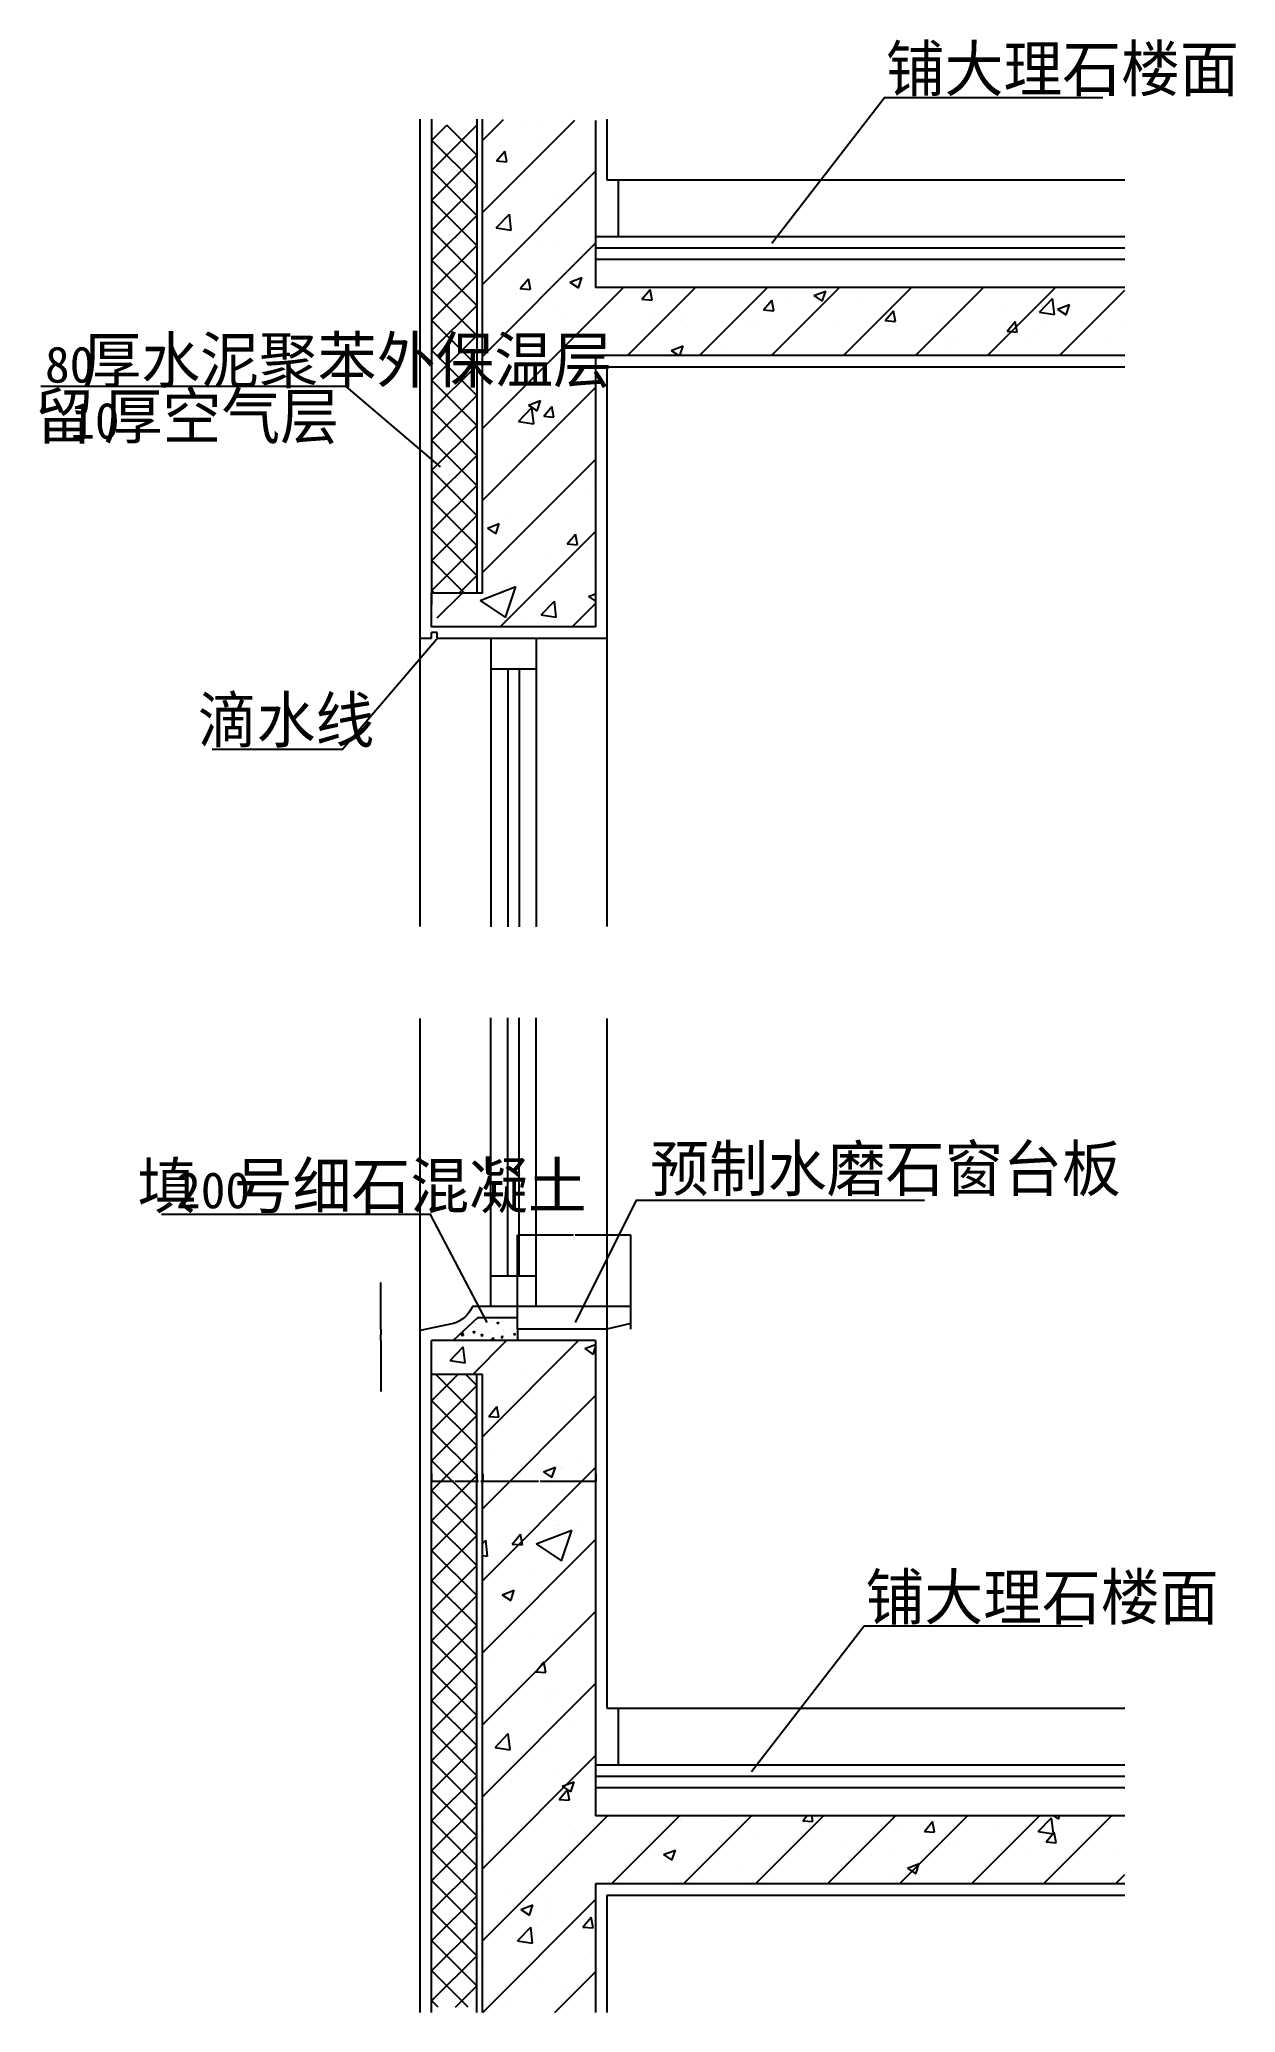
# Model space of a CAD drawing. Header units: metres. Extents: x 12485 to 14599, y -946 to 2542.
import ezdxf

# ---------------------------------------------------------------- set-up
doc = ezdxf.new("R2010")
doc.units = ezdxf.units.M
for name, color, linetype in [('ZZ-1', 255, 'Continuous'), ('ZZ-2', 2, 'Continuous'), ('ZZ-3', 3, 'Continuous'), ('ZZ-5', 6, 'Continuous'), ('ZZ-6', 7, 'Continuous'), ('ZZ-7', 7, 'Continuous')]:
    doc.layers.add(name, color=color, linetype=linetype)
doc.dimstyles.get("Standard").update_dxf_attribs({"dimtxt": 2.5, "dimasz": 2.5, "dimexe": 1.25, "dimexo": 0.625, "dimtad": 1, "dimcen": 2.5, "dimazin": 3, "dimtfac": 1, "dimtmove": 0, "dimatfit": 3})

# ---------------------------------------------------------------- blocks, each defined once
blk = doc.blocks.new('X1')
for p, q in [((13268.02, 4867.6), (13305.1, 4904.68)), ((13268.02, 4740.32), (13431.15, 4903.45)), ((13268.02, 4613.04), (13468.02, 4813.04)), ((13268.02, 4485.76), (13468.02, 4685.76)), ((13268.02, 4358.48), (13517.23, 4607.68)), ((13361.16, 4621.78), (13361.16, 4621.78)), ((13524.51, 4487.68), (13644.51, 4607.68)), ((13651.79, 4487.68), (13771.79, 4607.68)), ((13779.07, 4487.68), (13899.07, 4607.68)), ((13906.34, 4487.68), (14026.34, 4607.68)), ((14033.62, 4487.68), (14153.62, 4607.68)), ((14160.9, 4487.68), (14280.9, 4607.68)), ((13939.87, 4581.09), (13939.87, 4581.09)), ((14288.18, 4487.68), (14403.59, 4603.09)), ((13276.71, 4559.58), (13276.71, 4559.58)), ((13757.15, 4539.28), (13757.15, 4539.28)), ((13477.77, 4517.72), (13477.77, 4517.72)), ((14101.69, 4514.27), (14101.69, 4514.27)), ((14237.6, 4518.98), (14237.6, 4518.98)), ((13268.02, 4231.2), (13468.02, 4431.2)), ((13268.02, 4103.92), (13468.02, 4303.92)), ((13466.83, 4218.12), (13466.83, 4218.12)), ((13299.07, 4007.68), (13468.02, 4176.64)), ((13188.02, 4023.92), (13231.79, 4067.68)), ((13263.64, 4054.73), (13326.65, 4078.92)), ((13263.64, 4054.73), (13308.4, 4024.54)), ((13308.41, 4024.53), (13326.65, 4078.91)), ((13426.34, 4007.68), (13468.02, 4049.36)), ((13343.8, 4023.35), (13343.8, 4023.35)), ((13395.67, 4019.12), (13395.67, 4019.12))]:
    blk.add_line(p, q)
blk = doc.blocks.new('X3')
for p, q in [((13339.05, 4896.62), (13339.05, 4896.62)), ((13369.74, 4890.23), (13369.74, 4890.23)), ((13277.82, 4875.74), (13277.82, 4875.74)), ((13293.04, 4831.44), (13307.51, 4848.67)), ((13310.98, 4829.86), (13307.51, 4848.66)), ((13369.74, 4871.33), (13369.74, 4871.33)), ((13293.04, 4831.44), (13310.98, 4829.87)), ((13335.4, 4796.75), (13335.4, 4796.75)), ((13290.82, 4771.9), (13290.82, 4771.9)), ((13392.39, 4770.75), (13392.39, 4770.75)), ((13292.11, 4712.97), (13315.47, 4737.33)), ((13292.11, 4712.97), (13318.79, 4708.84)), ((13311.32, 4718.03), (13311.32, 4718.03)), ((13318.79, 4708.83), (13315.48, 4737.32)), ((13331.75, 4696.88), (13331.75, 4696.88)), ((13374.57, 4677.74), (13374.57, 4677.74)), ((13401.36, 4678.52), (13401.36, 4678.52)), ((13334.67, 4605.78), (13349.13, 4623.02)), ((13334.67, 4605.78), (13352.6, 4604.21)), ((13352.6, 4604.2), (13349.14, 4623.01)), ((13422.62, 4617.37), (13443.62, 4625.43)), ((13422.62, 4617.37), (13437.54, 4607.3)), ((13437.54, 4607.29), (13443.63, 4625.42)), ((13549.85, 4586.96), (13564.31, 4604.19)), ((13567.78, 4585.38), (13564.31, 4604.18)), ((13328.1, 4597.01), (13328.1, 4597.01)), ((13380.01, 4591.75), (13380.01, 4591.75)), ((13397.54, 4570.09), (13397.54, 4570.09)), ((13511.16, 4585.05), (13511.16, 4585.05)), ((13549.85, 4586.96), (13567.78, 4585.39)), ((13765.03, 4568.13), (13779.49, 4585.37)), ((13782.96, 4566.55), (13779.49, 4585.35)), ((13801.8, 4585.94), (13801.8, 4585.94)), ((13853.76, 4593.34), (13874.76, 4601.41)), ((13853.76, 4593.34), (13868.68, 4583.28)), ((13868.68, 4583.27), (13874.77, 4601.4)), ((13939.87, 4581.09), (13939.87, 4581.09)), ((14091.4, 4600.3), (14091.4, 4600.3)), ((14252.62, 4564.01), (14275.99, 4588.36)), ((14279.31, 4559.86), (14275.99, 4588.35)), ((14284.9, 4569.32), (14305.9, 4577.38)), ((14284.9, 4569.32), (14299.82, 4559.25)), ((14299.82, 4559.24), (14305.91, 4577.37)), ((14378.08, 4591.24), (14378.08, 4591.24)), ((13322.44, 4560.2), (13322.44, 4560.2)), ((13411.78, 4558.77), (13411.78, 4558.77)), ((13571.93, 4552.01), (13571.93, 4552.01)), ((13626.85, 4555.91), (13626.85, 4555.91)), ((13630.02, 4537.47), (13630.02, 4537.47)), ((13732.07, 4545.24), (13732.07, 4545.24)), ((13765.03, 4568.13), (13782.96, 4566.56)), ((13785.84, 4559.97), (13785.84, 4559.97)), ((13892.22, 4538.47), (13892.22, 4538.47)), ((13980.2, 4549.3), (13994.67, 4566.54)), ((13980.2, 4549.3), (13998.13, 4547.74)), ((13998.14, 4547.72), (13994.67, 4566.53)), ((13999.89, 4541.46), (13999.89, 4541.46)), ((14074.99, 4551.34), (14074.99, 4551.34)), ((14188.61, 4566.3), (14188.61, 4566.3)), ((14195.38, 4530.48), (14209.84, 4547.71)), ((14213.32, 4528.9), (14209.85, 4547.7)), ((14252.62, 4564.01), (14279.31, 4559.87)), ((14266.29, 4541.02), (14266.29, 4541.02)), ((14397.6, 4544.04), (14397.6, 4544.04)), ((13451.89, 4525.88), (13451.89, 4525.88)), ((13478.49, 4518.27), (13478.49, 4518.27)), ((13601.69, 4496.58), (13622.7, 4504.65)), ((13617.01, 4487.68), (13622.7, 4504.64)), ((13696.81, 4501.55), (13696.81, 4501.55)), ((13810.43, 4516.51), (13810.43, 4516.51)), ((14052.37, 4531.71), (14052.37, 4531.71)), ((14087.75, 4500.43), (14087.75, 4500.43)), ((14091.33, 4510.99), (14091.33, 4510.99)), ((14195.38, 4530.48), (14213.31, 4528.91)), ((14212.51, 4524.94), (14212.51, 4524.94)), ((14243.57, 4522.92), (14243.57, 4522.92)), ((14372.66, 4518.17), (14372.66, 4518.17)), ((13276.94, 4495.85), (13276.94, 4495.85)), ((13324.46, 4497.14), (13324.46, 4497.14)), ((13432.24, 4466.72), (13432.24, 4466.72)), ((13601.69, 4496.58), (13614.89, 4487.68)), ((13621.71, 4491.67), (13621.71, 4491.67)), ((13318.62, 4451.76), (13318.62, 4451.76)), ((13320.81, 4397.28), (13320.81, 4397.28)), ((13331.88, 4371.08), (13355.25, 4395.44)), ((13349.62, 4399.82), (13370.63, 4407.89)), ((13349.62, 4399.82), (13364.55, 4389.76)), ((13353.36, 4405.47), (13353.36, 4405.47)), ((13358.57, 4366.94), (13355.25, 4395.43)), ((13364.55, 4389.75), (13370.63, 4407.88)), ((13376.29, 4380.12), (13390.76, 4397.36)), ((13394.23, 4378.54), (13390.76, 4397.35)), ((13331.88, 4371.08), (13358.56, 4366.95)), ((13376.29, 4380.12), (13394.23, 4378.55)), ((13391.51, 4390.86), (13391.51, 4390.86)), ((13416.61, 4365.18), (13416.61, 4365.18)), ((13353.32, 4348.4), (13353.32, 4348.4)), ((13317.16, 4297.41), (13317.16, 4297.41)), ((13463.86, 4255.02), (13463.86, 4255.02)), ((13274.4, 4230.08), (13274.4, 4230.08)), ((13293.67, 4252.98), (13293.67, 4252.98)), ((13453.82, 4246.22), (13453.82, 4246.22)), ((13276.63, 4182.28), (13297.64, 4190.34)), ((13291.56, 4172.2), (13297.64, 4190.33)), ((13313.51, 4197.54), (13313.51, 4197.54)), ((13379.12, 4211.86), (13379.12, 4211.86)), ((13467.54, 4218.66), (13467.54, 4218.66)), ((13276.63, 4182.28), (13291.55, 4172.21)), ((13417.92, 4154.47), (13432.38, 4171.7)), ((13417.92, 4154.47), (13435.85, 4152.9)), ((13435.85, 4152.89), (13432.39, 4171.69)), ((13276.05, 4115.96), (13276.05, 4115.96)), ((13384.94, 4136.7), (13384.94, 4136.7)), ((13451.01, 4145.99), (13451.01, 4145.99)), ((13460.04, 4146.58), (13460.04, 4146.58)), ((13463.9, 4118.8), (13463.9, 4118.8)), ((13309.86, 4097.67), (13309.86, 4097.67)), ((13395.4, 4092.92), (13395.4, 4092.92)), ((13298.51, 4059.39), (13298.51, 4059.39)), ((13371.65, 4029.19), (13395.02, 4053.55)), ((13398.34, 4025.04), (13395.02, 4053.54)), ((13455.7, 4061.49), (13468.02, 4066.22)), ((13455.7, 4061.49), (13468.02, 4053.18)), ((13458.65, 4052.62), (13458.65, 4052.62)), ((13306.02, 4018.37), (13306.02, 4018.37)), ((13371.65, 4029.19), (13398.34, 4025.05)), ((13381.12, 4028.26), (13381.12, 4028.26)), ((13390.63, 4010.97), (13390.63, 4010.97)), ((13460.25, 4018.93), (13460.25, 4018.93))]:
    blk.add_line(p, q)
blk = doc.blocks.new('X5')
for p, q in [((13188.02, 4814.28), (13268.02, 4894.28)), ((13188.02, 4867.32), (13214.99, 4894.28)), ((13268.02, 4841.25), (13214.99, 4894.28)), ((13268.02, 4788.22), (13188.02, 4868.22)), ((13188.02, 4761.25), (13268.02, 4841.25)), ((13268.02, 4735.18), (13188.02, 4815.18)), ((13188.02, 4708.22), (13268.02, 4788.22)), ((13268.02, 4682.15), (13188.02, 4762.15)), ((13188.02, 4655.18), (13268.02, 4735.18)), ((13268.02, 4629.12), (13188.02, 4709.12)), ((13188.02, 4602.15), (13268.02, 4682.15)), ((13268.02, 4576.09), (13188.02, 4656.09)), ((13188.02, 4549.12), (13268.02, 4629.12)), ((13268.02, 4523.05), (13188.02, 4603.05)), ((13188.02, 4496.09), (13268.02, 4576.09)), ((13268.02, 4470.02), (13188.02, 4550.02)), ((13188.02, 4443.05), (13268.02, 4523.05)), ((13268.02, 4416.99), (13188.02, 4496.99)), ((13188.02, 4390.02), (13268.02, 4470.02)), ((13268.02, 4363.95), (13188.02, 4443.95)), ((13188.02, 4336.99), (13268.02, 4416.99)), ((13268.02, 4310.92), (13188.02, 4390.92)), ((13188.02, 4283.95), (13268.02, 4363.95)), ((13268.02, 4257.89), (13188.02, 4337.89)), ((13188.02, 4230.92), (13268.02, 4310.92)), ((13268.02, 4204.85), (13188.02, 4284.85)), ((13188.02, 4177.89), (13268.02, 4257.89)), ((13268.02, 4151.82), (13188.02, 4231.82)), ((13188.02, 4124.85), (13268.02, 4204.85)), ((13268.02, 4098.79), (13188.02, 4178.79)), ((13188.02, 4071.82), (13268.02, 4151.82)), ((13246.1, 4067.68), (13188.02, 4125.76)), ((13236.92, 4067.68), (13268.02, 4098.79)), ((13193.06, 4067.68), (13188.02, 4072.72)), ((13188.02, 2639.93), (13234.61, 2686.51)), ((13268.02, 2613.86), (13195.38, 2686.51)), ((13268.02, 2666.9), (13248.41, 2686.51)), ((13188.02, 2586.9), (13268.02, 2666.9)), ((13268.02, 2560.83), (13188.02, 2640.83)), ((13188.02, 2533.86), (13268.02, 2613.86)), ((13268.02, 2507.8), (13188.02, 2587.8)), ((13188.02, 2480.83), (13268.02, 2560.83)), ((13268.02, 2454.76), (13188.02, 2534.76)), ((13188.02, 2427.8), (13268.02, 2507.8)), ((13268.02, 2401.73), (13188.02, 2481.73)), ((13188.02, 2374.76), (13268.02, 2454.76)), ((13268.02, 2348.7), (13188.02, 2428.7)), ((13188.02, 2321.73), (13268.02, 2401.73)), ((13268.02, 2295.67), (13188.02, 2375.67)), ((13188.02, 2268.7), (13268.02, 2348.7)), ((13268.02, 2242.63), (13188.02, 2322.63)), ((13188.02, 2215.67), (13268.02, 2295.67)), ((13268.02, 2189.6), (13188.02, 2269.6)), ((13188.02, 2162.63), (13268.02, 2242.63)), ((13268.02, 2136.57), (13188.02, 2216.57)), ((13188.02, 2109.6), (13268.02, 2189.6)), ((13268.02, 2083.53), (13188.02, 2163.53)), ((13188.02, 2056.57), (13268.02, 2136.57)), ((13268.02, 2030.5), (13188.02, 2110.5)), ((13188.02, 2003.53), (13268.02, 2083.53)), ((13268.02, 1977.47), (13188.02, 2057.47)), ((13188.02, 1950.5), (13268.02, 2030.5)), ((13268.02, 1924.43), (13188.02, 2004.43)), ((13188.02, 1897.47), (13268.02, 1977.47)), ((13268.02, 1871.4), (13188.02, 1951.4)), ((13188.02, 1844.43), (13268.02, 1924.43)), ((13268.02, 1818.37), (13188.02, 1898.37)), ((13188.02, 1791.4), (13268.02, 1871.4)), ((13268.02, 1765.34), (13188.02, 1845.34)), ((13188.02, 1738.37), (13268.02, 1818.37)), ((13268.02, 1712.3), (13188.02, 1792.3)), ((13188.02, 1685.34), (13268.02, 1765.34)), ((13268.02, 1659.27), (13188.02, 1739.27)), ((13188.02, 1632.3), (13268.02, 1712.3)), ((13268.02, 1606.24), (13188.02, 1686.24)), ((13188.02, 1579.27), (13268.02, 1659.27)), ((13252.79, 1568.44), (13188.02, 1633.2)), ((13230.23, 1568.44), (13268.02, 1606.24)), ((13199.75, 1568.44), (13188.02, 1580.17))]:
    blk.add_line(p, q)
blk = doc.blocks.new('X2')
for p, q in [((13250.69, 2686.51), (13310.69, 2746.51)), ((13268.02, 2576.57), (13437.97, 2746.51)), ((13412.11, 2720.09), (13412.11, 2720.09)), ((13190.45, 2707.96), (13190.45, 2707.96)), ((13268.02, 2449.29), (13468.02, 2649.29)), ((13268.02, 2322.01), (13468.02, 2522.01)), ((13362.88, 2387.11), (13425.9, 2411.3)), ((13401.17, 2420.49), (13401.17, 2420.49)), ((13407.65, 2356.9), (13425.9, 2411.29)), ((13268.02, 2194.73), (13468.02, 2394.73)), ((13294.54, 2397.86), (13294.54, 2397.86)), ((13362.88, 2387.11), (13407.65, 2356.91)), ((13355.86, 2342.46), (13355.86, 2342.46)), ((13268.02, 2067.45), (13468.02, 2267.45)), ((13353.7, 2224.34), (13353.7, 2224.34)), ((13268.02, 1940.17), (13468.02, 2140.17)), ((13390.22, 2120.88), (13390.22, 2120.88)), ((13268.02, 1812.89), (13468.02, 2012.89)), ((13268.02, 1685.62), (13488.92, 1906.51)), ((13496.2, 1786.51), (13616.2, 1906.51)), ((13623.48, 1786.51), (13743.48, 1906.51)), ((13750.76, 1786.51), (13870.76, 1906.51)), ((13841.37, 1884.65), (13841.37, 1884.65)), ((13878.04, 1786.51), (13998.04, 1906.51)), ((14005.32, 1786.51), (14125.32, 1906.51)), ((14132.6, 1786.51), (14252.6, 1906.51)), ((14259.88, 1786.51), (14379.88, 1906.51)), ((13379.28, 1821.28), (13379.28, 1821.28)), ((13915.23, 1829.89), (13915.23, 1829.89)), ((13955.58, 1837.29), (13955.58, 1837.29)), ((13614.72, 1792.41), (13614.72, 1792.41)), ((14387.16, 1786.51), (14403.59, 1802.95)), ((13268.52, 1558.84), (13468.02, 1758.34)), ((13389.41, 1762.75), (13389.41, 1762.75)), ((13390.36, 1739.79), (13390.36, 1739.79)), ((13395.8, 1558.84), (13468.02, 1631.06))]:
    blk.add_line(p, q)
blk = doc.blocks.new('X4')
for p, q in [((13210.58, 2711.28), (13233.94, 2735.64)), ((13237.26, 2707.14), (13233.95, 2735.63)), ((13304.07, 2722.91), (13304.07, 2722.91)), ((13412.82, 2720.64), (13412.82, 2720.64)), ((13448.87, 2732.2), (13468.02, 2739.55)), ((13448.87, 2732.2), (13463.8, 2722.13)), ((13463.8, 2722.12), (13468.02, 2734.72)), ((13190.45, 2707.96), (13190.45, 2707.96)), ((13210.58, 2711.28), (13237.26, 2707.14)), ((13258.79, 2699.52), (13258.79, 2699.52)), ((13343.73, 2696.96), (13343.73, 2696.96)), ((13375.59, 2692.31), (13375.59, 2692.31)), ((13278.94, 2612.51), (13293.4, 2629.75)), ((13296.88, 2610.93), (13293.41, 2629.74)), ((13409.18, 2620.77), (13409.18, 2620.77)), ((13414.61, 2629.53), (13414.61, 2629.53)), ((13447.47, 2626.44), (13447.47, 2626.44)), ((13272.51, 2596.41), (13272.51, 2596.41)), ((13278.94, 2612.51), (13296.87, 2610.94)), ((13285.31, 2543.66), (13285.31, 2543.66)), ((13335.69, 2511.21), (13335.69, 2511.21)), ((13375.88, 2514.65), (13396.88, 2522.72)), ((13375.88, 2514.65), (13390.8, 2504.59)), ((13390.8, 2504.58), (13396.89, 2522.71)), ((13405.53, 2520.9), (13405.53, 2520.9)), ((13410.79, 2521.1), (13410.79, 2521.1)), ((13445.46, 2536.9), (13445.46, 2536.9)), ((13348.57, 2503.36), (13348.57, 2503.36)), ((13387.09, 2491.42), (13387.09, 2491.42)), ((13401.88, 2421.04), (13401.88, 2421.04)), ((13445.49, 2417.73), (13445.49, 2417.73)), ((13268.02, 2387.81), (13273.72, 2393.74)), ((13277.03, 2365.24), (13273.72, 2393.74)), ((13320.57, 2386.86), (13335.03, 2404.09)), ((13320.57, 2386.86), (13338.5, 2385.29)), ((13331.87, 2402.77), (13331.87, 2402.77)), ((13338.5, 2385.28), (13335.03, 2404.08)), ((13385.77, 2384.4), (13385.77, 2384.4)), ((13268.02, 2366.65), (13277.03, 2365.25)), ((13302.88, 2297.11), (13323.89, 2305.17)), ((13317.81, 2287.03), (13323.89, 2305.16)), ((13374.7, 2312.43), (13374.7, 2312.43)), ((13398.23, 2321.17), (13398.23, 2321.17)), ((13302.88, 2297.11), (13317.81, 2287.04)), ((13366.57, 2299.41), (13366.57, 2299.41)), ((13446.59, 2246.56), (13446.59, 2246.56)), ((13271.63, 2216.52), (13271.63, 2216.52)), ((13327.35, 2231.1), (13327.35, 2231.1)), ((13394.58, 2221.3), (13394.58, 2221.3)), ((13287.65, 2181.09), (13287.65, 2181.09)), ((13362.19, 2161.2), (13376.66, 2178.43)), ((13380.13, 2159.62), (13376.66, 2178.42)), ((13390.61, 2190.81), (13390.61, 2190.81)), ((13362.19, 2161.2), (13380.12, 2159.63)), ((13386.2, 2111.54), (13386.2, 2111.54)), ((13390.94, 2121.43), (13390.94, 2121.43)), ((13398.19, 2087.71), (13398.19, 2087.71)), ((13427.81, 2071.84), (13427.81, 2071.84)), ((13290.12, 2027.5), (13313.49, 2051.85)), ((13290.12, 2027.5), (13316.81, 2023.36)), ((13316.81, 2023.35), (13313.49, 2051.84)), ((13387.29, 2021.56), (13387.29, 2021.56)), ((13319.27, 1969.38), (13319.27, 1969.38)), ((13394.37, 1979.27), (13394.37, 1979.27)), ((13408.96, 1958.78), (13429.97, 1966.84)), ((13408.96, 1958.78), (13423.88, 1948.71)), ((13423.89, 1948.7), (13429.97, 1966.83)), ((13369.39, 1918.55), (13369.39, 1918.55)), ((13373.82, 1932.54), (13373.82, 1932.54)), ((13383.64, 1921.7), (13383.64, 1921.7)), ((13403.82, 1935.54), (13418.28, 1952.78)), ((13403.82, 1935.54), (13421.75, 1933.97)), ((13421.75, 1933.96), (13418.28, 1952.77)), ((13272.5, 1885.02), (13272.5, 1885.02)), ((13618.54, 1900.85), (13618.54, 1900.85)), ((13620.66, 1896.7), (13620.66, 1896.7)), ((13689.69, 1905.01), (13689.69, 1905.01)), ((13834.17, 1897.89), (13841.41, 1906.51)), ((13834.17, 1897.89), (13852.11, 1896.32)), ((13841.37, 1884.65), (13841.37, 1884.65)), ((13849.83, 1898.25), (13849.83, 1898.25)), ((13852.11, 1896.31), (13850.22, 1906.51)), ((13992.9, 1903.86), (13992.9, 1903.86)), ((14009.98, 1891.48), (14009.98, 1891.48)), ((14049.35, 1879.06), (14063.81, 1896.3)), ((14067.28, 1877.48), (14063.82, 1896.29)), ((14170.13, 1884.71), (14170.13, 1884.71)), ((14250.64, 1878.53), (14274.01, 1902.89)), ((14277.32, 1874.39), (14274.01, 1902.88)), ((14277.48, 1906.51), (14286.16, 1900.66)), ((14286.16, 1900.65), (14288.13, 1906.51)), ((14371.09, 1891.99), (14371.09, 1891.99)), ((13315.45, 1860.95), (13315.45, 1860.95)), ((13429.07, 1875.9), (13429.07, 1875.9)), ((13432.65, 1878.25), (13432.65, 1878.25)), ((13445.7, 1866.67), (13445.7, 1866.67)), ((13592.79, 1871.48), (13592.79, 1871.48)), ((13687.34, 1863.53), (13687.34, 1863.53)), ((13752.94, 1864.72), (13752.94, 1864.72)), ((13913.09, 1857.95), (13913.09, 1857.95)), ((14049.35, 1879.06), (14067.28, 1877.49)), ((14073.23, 1851.18), (14073.23, 1851.18)), ((14085.14, 1851.78), (14085.14, 1851.78)), ((14106.53, 1857.16), (14106.53, 1857.16)), ((14250.64, 1878.53), (14277.32, 1874.4)), ((14260.1, 1881.81), (14260.1, 1881.81)), ((14264.53, 1860.24), (14278.99, 1877.47)), ((14264.53, 1860.24), (14282.46, 1858.67)), ((14282.46, 1858.66), (14278.99, 1877.46)), ((14295.99, 1882.1), (14295.99, 1882.1)), ((14330.27, 1877.95), (14330.27, 1877.95)), ((13270.74, 1836.64), (13270.74, 1836.64)), ((13379.99, 1821.83), (13379.99, 1821.83)), ((13531.52, 1841.03), (13531.52, 1841.03)), ((13588.03, 1837.99), (13609.04, 1846.05)), ((13588.03, 1837.99), (13602.96, 1827.93)), ((13602.96, 1827.92), (13609.04, 1846.04)), ((13910.19, 1821.74), (13910.19, 1821.74)), ((13917.8, 1832.31), (13917.8, 1832.31)), ((13992.91, 1842.2), (13992.91, 1842.2)), ((14019.17, 1813.96), (14040.18, 1822.03)), ((14019.17, 1813.96), (14034.09, 1803.9)), ((14034.1, 1803.89), (14040.18, 1822.02)), ((14145.07, 1826.48), (14145.07, 1826.48)), ((14233.38, 1844.42), (14233.38, 1844.42)), ((14299.1, 1847.6), (14299.1, 1847.6)), ((14393.53, 1837.65), (14393.53, 1837.65)), ((13614.72, 1792.41), (13614.72, 1792.41)), ((13728.34, 1807.37), (13728.34, 1807.37)), ((13735.23, 1791.71), (13735.23, 1791.71)), ((13989.26, 1803.99), (13989.26, 1803.99)), ((13309.71, 1766.05), (13309.71, 1766.05)), ((13335.97, 1741.23), (13356.97, 1749.3)), ((13350.15, 1757.58), (13350.15, 1757.58)), ((13350.89, 1731.16), (13356.97, 1749.28)), ((13329.9, 1685.61), (13353.27, 1709.96)), ((13335.97, 1741.23), (13350.89, 1731.17)), ((13356.58, 1681.46), (13353.27, 1709.95)), ((13376.34, 1721.96), (13376.34, 1721.96)), ((13385.32, 1731.65), (13385.32, 1731.65)), ((13445.44, 1709.88), (13459.91, 1727.12)), ((13445.44, 1709.88), (13463.37, 1708.31)), ((13463.38, 1708.3), (13459.91, 1727.11)), ((13329.9, 1685.61), (13356.58, 1681.47)), ((13271.23, 1639.26), (13271.23, 1639.26)), ((13460.7, 1664.2), (13460.7, 1664.2)), ((13372.7, 1622.09), (13372.7, 1622.09)), ((13411.43, 1605.99), (13411.43, 1605.99)), ((13314.54, 1572.46), (13314.54, 1572.46))]:
    blk.add_line(p, q)
blk = doc.blocks.new('X0')
for p, q in [((10224.35, 2617.63), (10224.35, 2617.63)), ((10225.69, 2618.15), (10225.69, 2618.15)), ((10226.77, 2618.09), (10226.77, 2618.09)), ((10238.21, 2619.8), (10238.21, 2619.8)), ((10247.25, 2623.64), (10247.25, 2623.64)), ((10249.6, 2620.83), (10249.6, 2620.83)), ((10255.93, 2623.09), (10255.93, 2623.09)), ((10257.15, 2622.3), (10257.15, 2622.3)), ((10264.23, 2619.47), (10267.73, 2620.82)), ((10264.23, 2619.47), (10266.72, 2617.8)), ((10266.72, 2617.8), (10267.73, 2620.82)), ((10273.94, 2622.51), (10273.94, 2622.51)), ((10275.57, 2624.58), (10275.57, 2624.58)), ((10288.73, 2626.45), (10288.73, 2626.45)), ((10290.09, 2628.1), (10290.09, 2628.1)), ((10297.07, 2617.12), (10297.07, 2617.12)), ((10300.63, 2621.38), (10300.63, 2621.38)), ((10198.07, 2597.46), (10198.07, 2597.46)), ((10200.59, 2599.9), (10202.73, 2602.45)), ((10200.59, 2599.9), (10203.58, 2599.64)), ((10201.15, 2597.67), (10205.04, 2601.73)), ((10201.15, 2597.67), (10205.59, 2596.98)), ((10203.58, 2599.64), (10203.01, 2602.71)), ((10205.59, 2596.98), (10205.04, 2601.73)), ((10209.59, 2602.11), (10209.59, 2602.11)), ((10212.54, 2598.43), (10212.54, 2598.43)), ((10222.22, 2603.35), (10225.72, 2604.69)), ((10222.22, 2603.35), (10224.71, 2601.67)), ((10223.74, 2600.99), (10223.74, 2600.99)), ((10224.71, 2601.67), (10225.72, 2604.69)), ((10225.06, 2600.08), (10225.06, 2600.08)), ((10226.76, 2604.94), (10226.76, 2604.94)), ((10236.45, 2596.77), (10238.86, 2599.64)), ((10236.45, 2596.77), (10239.44, 2596.5)), ((10238.75, 2607.11), (10238.75, 2607.11)), ((10239.44, 2596.5), (10238.86, 2599.64)), ((10243.99, 2602.57), (10243.99, 2602.57)), ((10248.99, 2604.19), (10248.99, 2604.19)), ((10253.45, 2603.81), (10253.45, 2603.81)), ((10254.51, 2589.39), (10258.4, 2593.45)), ((10254.51, 2589.39), (10258.96, 2588.7)), ((10257.85, 2589.61), (10257.85, 2589.61)), ((10258.96, 2588.7), (10258.4, 2593.45)), ((10267.91, 2612.12), (10267.91, 2612.12)), ((10272.32, 2593.63), (10274.73, 2596.5)), ((10272.32, 2593.63), (10275.31, 2593.37)), ((10274.35, 2591.29), (10274.35, 2591.29)), ((10275.31, 2593.37), (10274.73, 2596.5)), ((10274.94, 2588.66), (10274.94, 2588.66)), ((10274.96, 2607.93), (10274.96, 2607.93)), ((10275.57, 2606.73), (10275.57, 2606.73)), ((10280.14, 2602.68), (10280.14, 2602.68)), ((10287.01, 2594.62), (10287.01, 2594.62)), ((10288.09, 2608.38), (10288.09, 2608.38)), ((10293.87, 2591.15), (10293.87, 2591.15)), ((10294.08, 2599.34), (10297.58, 2600.69)), ((10294.08, 2599.34), (10296.56, 2597.67)), ((10296.56, 2597.67), (10297.58, 2600.69)), ((10300.03, 2594.81), (10300.03, 2594.81)), ((10300.63, 2611.46), (10300.63, 2611.46))]:
    blk.add_line(p, q)
blk = doc.blocks.new('*D1')
for p, q in [((13330.1, 282.12), (13330.1, 428.95)), ((13330.35, 428.95), (13428.6, 428.95)), ((13431.6, 428.95), (13529.85, 428.95)), ((13530.1, 282.12), (13530.1, 428.95))]:
    blk.add_line(p, q)
at = {"layer": 'Defpoints'}
for p in [(13330.1, 428.95), (13330.1, 282.12), (13530.1, 282.12)]:
    blk.add_point(p, dxfattribs=at)
at = {"layer": 'ZZ-3', "insert": (13430.1, 428.95), "char_height": 1, "attachment_point": 5}
blk.add_mtext('200', dxfattribs=at)
blk = doc.blocks.new('*D2')
for p, q in [((13268.32, 6.58), (13268.32, -6.45)), ((13468.32, 6.58), (13468.32, -6.45)), ((13268.57, -6.45), (13366.82, -6.45)), ((13369.82, -6.45), (13468.07, -6.45))]:
    blk.add_line(p, q)
at = {"layer": 'Defpoints'}
for p in [(13268.32, 6.58), (13468.32, 6.58), (13268.32, -6.45)]:
    blk.add_point(p, dxfattribs=at)
at = {"layer": 'ZZ-3', "insert": (13368.32, -6.45), "char_height": 1, "attachment_point": 5}
blk.add_mtext('200', dxfattribs=at)
blk = doc.blocks.new('*D3')
for p, q in [((13087.77, 344.87), (13087.52, 344.87)), ((13088.02, 302.3), (13088.02, 344.87)), ((13088.02, 262.12), (13088.02, 344.87)), ((13088.02, 344.87), (13088.02, 344.87)), ((13088.27, 344.87), (13088.52, 344.87))]:
    blk.add_line(p, q)
at = {"layer": 'Defpoints'}
for p in [(13088.02, 344.87), (13088.02, 302.3), (13088.02, 262.12)]:
    blk.add_point(p, dxfattribs=at)
at = {"layer": 'ZZ-3', "insert": (13088.02, 345.995), "char_height": 1, "attachment_point": 5}
blk.add_mtext('0', dxfattribs=at)
blk = doc.blocks.new('*D4')
for p, q in [((13087.77, 252.12), (13087.52, 252.12)), ((13088.02, 262.12), (13088.02, 252.12)), ((13088.02, 242.12), (13088.02, 252.12)), ((13088.02, 252.12), (13088.02, 252.12)), ((13088.27, 252.12), (13088.52, 252.12))]:
    blk.add_line(p, q)
at = {"layer": 'Defpoints'}
for p in [(13088.02, 262.12), (13088.02, 252.12), (13088.02, 242.12)]:
    blk.add_point(p, dxfattribs=at)
at = {"layer": 'ZZ-3', "insert": (13088.02, 253.245), "char_height": 1, "attachment_point": 5}
blk.add_mtext('0', dxfattribs=at)
blk = doc.blocks.new('*D5')
for p, q in [((13088.02, 242.12), (13088.02, 152.31)), ((13088.02, 182.12), (13088.02, 152.31)), ((13087.77, 152.31), (13087.52, 152.31)), ((13088.02, 152.31), (13088.02, 152.31)), ((13088.27, 152.31), (13088.52, 152.31))]:
    blk.add_line(p, q)
at = {"layer": 'Defpoints'}
for p in [(13088.02, 242.12), (13088.02, 182.12), (13088.02, 152.31)]:
    blk.add_point(p, dxfattribs=at)
at = {"layer": 'ZZ-3', "insert": (13088.02, 153.435), "char_height": 1, "attachment_point": 5}
blk.add_mtext('0', dxfattribs=at)
blk = doc.blocks.new('*D6')
for p, q in [((13178.02, 6.58), (13178.02, -6.45)), ((13258.02, 6.58), (13258.02, -6.45)), ((13178.27, -6.45), (13217.02, -6.45)), ((13219.02, -6.45), (13257.77, -6.45))]:
    blk.add_line(p, q)
at = {"layer": 'Defpoints'}
for p in [(13178.02, 6.58), (13258.02, 6.58), (13178.02, -6.45)]:
    blk.add_point(p, dxfattribs=at)
at = {"layer": 'ZZ-3', "insert": (13218.02, -6.45), "char_height": 1, "attachment_point": 5}
blk.add_mtext('80', dxfattribs=at)
blk = doc.blocks.new('*D7')
for p, q in [((13258.02, 6.58), (13258.02, -6.45)), ((13268.32, 6.58), (13268.32, -6.45)), ((13258.27, -6.45), (13261.17, -6.45)), ((13265.17, -6.45), (13268.07, -6.45))]:
    blk.add_line(p, q)
at = {"layer": 'Defpoints'}
for p in [(13258.02, 6.58), (13268.32, 6.58), (13258.02, -6.45)]:
    blk.add_point(p, dxfattribs=at)
at = {"layer": 'ZZ-3', "insert": (13263.17, -6.45), "char_height": 1, "attachment_point": 5}
blk.add_mtext('10,3', dxfattribs=at)
blk = doc.blocks.new('*D8')
for p, q in [((13177.77, 1543.03), (13177.52, 1543.03)), ((13178.02, 1563.03), (13178.02, 1543.03)), ((13178.02, 1503.03), (13178.02, 1543.03)), ((13178.02, 1543.03), (13178.02, 1543.03)), ((13178.27, 1543.03), (13178.52, 1543.03))]:
    blk.add_line(p, q)
at = {"layer": 'Defpoints'}
for p in [(13178.02, 1563.03), (13178.02, 1543.03), (13178.02, 1503.03)]:
    blk.add_point(p, dxfattribs=at)
at = {"layer": 'ZZ-3', "insert": (13178.02, 1544.155), "char_height": 1, "attachment_point": 5}
blk.add_mtext('0', dxfattribs=at)
blk = doc.blocks.new('*D9')
for p, q in [((13529.85, 336.69), (13529.6, 336.69)), ((13530.1, 262.42), (13530.1, 336.69)), ((13530.1, 302.42), (13530.1, 336.69)), ((13530.1, 336.69), (13530.1, 336.69)), ((13530.35, 336.69), (13530.6, 336.69))]:
    blk.add_line(p, q)
at = {"layer": 'Defpoints'}
for p in [(13530.1, 336.69), (13530.1, 302.42), (13530.1, 262.42)]:
    blk.add_point(p, dxfattribs=at)
at = {"layer": 'ZZ-3', "insert": (13530.1, 337.815), "char_height": 1, "attachment_point": 5}
blk.add_mtext('0', dxfattribs=at)

msp = doc.modelspace()

# ---------------------------------------------------------------- linework, layer by layer
at = {"layer": 'ZZ-1'}
for p, q in [((13268.02, 1563.29), (13268.02, 2400.65)), ((13468.02, 2398.69), (13468.02, 2103.29)), ((14403.59, 2103.29), (13468.02, 2103.29)), ((14403.59, 1983.29), (13468.02, 1983.29)), ((13468.02, 1983.29), (13468.02, 1503.29)), ((13268.02, 1563.29), (13178.02, 1563.29)), ((13178.02, 1503.29), (13178.02, 1563.29)), ((13468.02, 1503.29), (13178.02, 1503.29)), ((13530.1, 302.12), (13330.1, 302.12)), ((13330.1, 262.12), (13330.1, 302.12)), ((13530.1, 272.12), (13530.1, 302.12)), ((13488.02, 262.12), (13330.1, 262.12)), ((13468.02, 242.12), (13178.02, 242.12)), ((13178.02, 182.12), (13178.02, 242.12)), ((13468.02, 242.12), (13468.02, -597.88)), ((13268.02, 182.12), (13178.02, 182.12)), ((13268.02, -945.56), (13268.02, 182.12)), ((14403.59, -597.88), (13468.02, -597.88)), ((14403.59, -717.88), (13468.02, -717.88)), ((13468.02, -717.88), (13468.02, -945.56))]:
    msp.add_line(p, q, dxfattribs=at)
at = {"layer": 'ZZ-2'}
for p, q in [((13283.02, 1483.29), (13283.02, 973.23)), ((13363.02, 1483.29), (13363.02, 973.23)), ((13283.02, 1429), (13363.02, 1429)), ((13313.02, 1429), (13313.02, 973.23)), ((13333.02, 1429), (13333.02, 973.23)), ((13283.02, 302.12), (13283.02, 812.18)), ((13313.02, 356.41), (13313.02, 812.18)), ((13333.02, 356.41), (13333.02, 812.18)), ((13363.02, 302.12), (13363.02, 812.18)), ((13283.02, 356.41), (13363.02, 356.41))]:
    msp.add_line(p, q, dxfattribs=at)
at = {"layer": 'ZZ-3'}
for points in [[(13779.39, 2181.85), (13978.5, 2439.35), (14365, 2439.35)], [(13193.64, 1786.32), (13027.03, 1928.58), (12486.95, 1928.58)], [(13186.97, 1481.76), (13020.37, 1286.49), (12789.87, 1286.49)], [(13432.27, 273.77), (13540.47, 490.03), (14049.38, 490.03)], [(13275.99, 273.77), (13175.81, 465), (12700.43, 465)], [(13743.51, -519.32), (13942.62, -261.82), (14329.12, -261.82)]]:
    msp.add_lwpolyline(points, dxfattribs=at)
at = {"layer": 'ZZ-5'}
for p, q in [((13158.02, 973.98), (13158.02, 2400.65)), ((13178.02, 2400.65), (13178.02, 1563.29)), ((13258.02, 2400.65), (13258.02, 1563.29)), ((13488.02, 2400.65), (13488.02, 2293.29)), ((13488.02, 2293.29), (14403.59, 2293.29)), ((13508.02, 2293.29), (13508.02, 2193.29)), ((13488.02, 1963.29), (14403.59, 1963.29)), ((13488.02, 1963.29), (13488.02, 973.98)), ((13158.02, 1483.29), (13178.02, 1483.29)), ((13188.02, 1493.29), (13178.02, 1493.29)), ((13178.02, 1483.29), (13178.02, 1493.29)), ((13188.02, 1483.29), (13188.02, 1493.29)), ((13188.02, 1483.29), (13488.02, 1483.29)), ((13158.02, -945.56), (13158.02, 811.43)), ((13488.02, 811.43), (13488.02, -407.88)), ((13178.02, -945.56), (13178.02, 182.12)), ((13258.02, -945.56), (13258.02, 182.12)), ((13488.02, -407.88), (14403.59, -407.88)), ((13508.02, -407.88), (13508.02, -507.88)), ((13488.02, -737.88), (14403.59, -737.88)), ((13488.02, -737.88), (13488.02, -945.56))]:
    msp.add_line(p, q, dxfattribs=at)
msp.add_lwpolyline([(13330.1, 302.12), (13250.1, 302.12, -0.22), (13216.45, 272.12), (13158.02, 260.06)], format="xyb", dxfattribs=at)
at = {"layer": 'ZZ-7'}
for p, q in [((13468.02, 2193.29), (14403.59, 2193.29)), ((13468.02, 2173.29), (14403.59, 2173.29)), ((13468.02, 2153.29), (14403.59, 2153.29)), ((13259.29, 282.12), (13216.09, 242.12)), ((13330.1, 282.12), (13259.29, 282.12)), ((13330.1, 262.12), (13330.1, 242.12)), ((13468.02, -507.88), (14403.59, -507.88)), ((13468.02, -527.88), (14403.59, -527.88)), ((13468.02, -547.88), (14403.59, -547.88))]:
    msp.add_line(p, q, dxfattribs=at)
msp.add_lwpolyline([(13530.1, 272.12), (13488.02, 262.12)], dxfattribs=at)

# ---------------------------------------------------------------- block references
for name, p in [('X5', (-10, -2504.39)), ('X1', (0, -2504.39)), ('X3', (0, -2504.39)), ('X0', (3028.86, -2345.98)), ('X2', (0, -2504.39)), ('X4', (0, -2504.39))]:
    msp.add_blockref(name, p, dxfattribs=at)

# ---------------------------------------------------------------- texts
at = {"layer": 'ZZ-6'}
for s, height, p in [('铺大理石楼面', 80, (13981.16, 2449.98)), ('厚水泥聚苯外保温层', 80, (12560.88, 1935.14)), ('80', 64, (12494.53, 1935.14)), ('留', 80, (12476.54, 1835.8)), ('厚空气层', 80, (12598.21, 1835.8)), ('10', 64, (12539.18, 1835.8)), ('滴水线', 80, (12764.72, 1298.97)), ('预制水磨石窗台板', 80, (13564.51, 506.05)), ('填', 80, (12658.16, 475.86)), ('号细石混凝土', 80, (12828.25, 475.86)), ('200', 64, (12726.34, 475.86)), ('铺大理石楼面', 80, (13945.28, -251.19))]:
    msp.add_text(s, height=height, dxfattribs=at).set_placement(p)

# ---------------------------------------------------------------- dimensions: what is measured, and where the dimension line sits
at = {"layer": 'ZZ-3'}
for base, p1, p2, picture, middle in [((13178.02, 1543.03), (13178.02, 1563.03), (13178.02, 1503.03), '*D8', (13178.02, 1544.155)), ((13330.1, 428.95), (13330.1, 282.12), (13530.1, 282.12), '*D1', (13430.1, 428.95)), ((13088.02, 344.87), (13088.02, 302.3), (13088.02, 262.12), '*D3', (13088.02, 345.995)), ((13530.1, 336.69), (13530.1, 262.42), (13530.1, 302.42), '*D9', (13530.1, 337.815)), ((13088.02, 252.12), (13088.02, 262.12), (13088.02, 242.12), '*D4', (13088.02, 253.245)), ((13088.02, 152.31), (13088.02, 242.12), (13088.02, 182.12), '*D5', (13088.02, 153.435)), ((13178.02, -6.45), (13178.02, 6.58), (13258.02, 6.58), '*D6', (13218.02, -6.45)), ((13258.02, -6.45), (13258.02, 6.58), (13268.32, 6.58), '*D7', (13263.17, -6.45)), ((13268.32, -6.45), (13268.32, 6.58), (13468.32, 6.58), '*D2', (13368.32, -6.45))]:
    dim = msp.add_linear_dim(base=base, p1=p1, p2=p2, dimstyle='Standard', dxfattribs=at)
    dim.commit()
    dim.dimension.update_dxf_attribs({"geometry": picture, "text_midpoint": middle})

doc.saveas('drawing.dxf')
